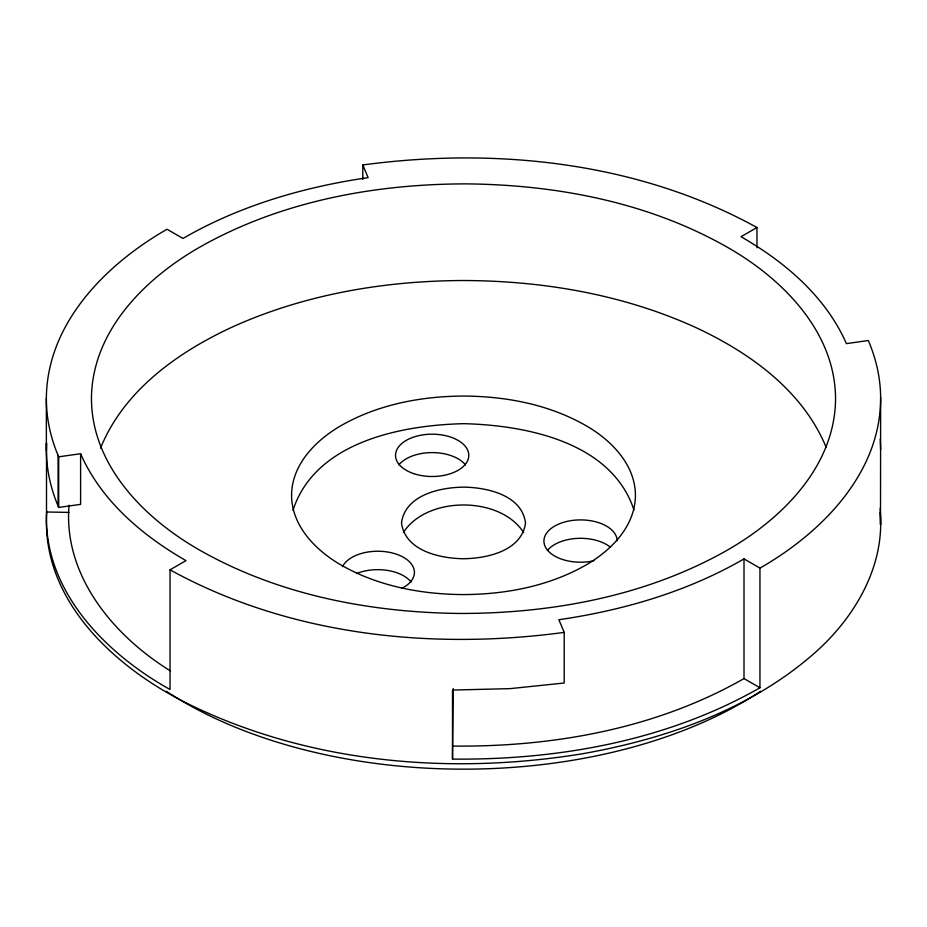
<?xml version="1.0" encoding="UTF-8"?>
<svg xmlns="http://www.w3.org/2000/svg" width="927" height="927" viewBox="0 0 927 927"><rect width="100%" height="100%" fill="white"/><g stroke="black" fill="none" stroke-linecap="round" stroke-linejoin="round"><path stroke-width="1.39" d="M46.35 398.378C46.28 418.448 50.73 438.425 58.691 456.814L80.603 453.732L80.603 504.369L58.691 507.44C50.939 489.514 46.501 470.082 46.362 450.522L46.35 398.378C46.86 323.372 105.84 264.276 167.045 229.247L182.99 238.448C239.664 205.643 303.604 187.034 368.135 177.613L362.793 164.96C496.026 147.034 637.927 161.912 756.965 227.521L756.965 247.706M756.965 227.521L741.021 236.721C784.752 261.808 825.772 296.547 846.397 343.616L868.309 340.533C876.061 358.459 880.499 377.892 880.638 397.463L880.499 524.694L880.268 508.054M69.038 505.215C63.024 575.69 113.766 636.015 170.487 670.928M46.362 450.522L46.501 442.955L46.501 511.994C43.198 590.823 105.771 653.697 170.035 689.503L170.035 569.827L185.979 560.626C142.248 535.539 101.228 500.8 80.603 453.732M880.638 397.463C880.986 473.06 821.577 532.886 759.955 568.112L759.955 687.776C667.139 740.731 558.413 760.14 452.503 759.097L453.21 688.552M46.837 511.31C40.139 600.684 116.535 669.155 190.232 704.902C311.252 763.593 451.565 775.262 583.199 753.639C665.795 738.831 749.178 710.036 813.338 654.126C853.651 619.12 884.787 567.66 880.268 512.643M292.967 510.313C315.041 442.005 400.985 425.145 463.801 423.674C526.397 425.261 611.75 442.144 633.975 510.047M100.51 448.204C123.743 390.649 177.613 352.341 232.156 327.092C304.624 294.276 384.74 280.696 463.952 280.522C543.129 280.811 623.199 294.485 695.563 327.428C749.584 352.55 802.84 390.522 826.177 447.405M403.419 532.492C426.826 495.794 500.348 495.783 523.639 532.608M759.955 568.112L744.01 558.9C687.336 591.704 623.396 610.314 558.865 619.734L564.207 632.388L564.207 683.014L510.07 688.634L452.503 690.059L452.503 759.097M744.01 558.9L744.01 678.576C656.223 728.68 553.396 747.058 453.21 746.084M564.207 632.388C430.974 650.314 289.073 635.435 170.035 569.827M46.501 511.994L69.038 512.411M744.01 678.576L759.955 687.776M880.268 439.016L880.65 449.595M362.793 164.96L362.793 179.432M58.691 456.814L58.691 507.44M58.065 455.342L58.065 505.98M593.917 560.754A36.64 21.159 0 0 1 545.076 546.327A36.64 21.159 0 0 1 575.794 520.082A36.64 21.159 0 0 1 617.197 540.87M342.526 566.629A36.64 21.159 0 0 1 397.405 554.531A36.64 21.159 0 0 1 401.854 588.344M356.605 573.546A36.64 21.159 0 0 1 411.125 582.04M398.934 464.833A36.64 21.159 0 0 1 432.225 452.596A36.64 21.159 0 0 1 465.435 464.89M547.463 550.395A36.64 21.159 0 0 1 610.557 547.312M760.557 691.299A394.601 227.822 0 0 1 752.817 696.258M751.693 696.965A394.601 227.822 0 0 1 170.788 694.126M169.687 693.419A394.601 227.822 0 0 1 166.396 691.275M401.495 522.758C404.902 550.684 439.665 558.402 463.199 558.726C486.849 558.506 521.6 551.009 525.505 523.106C522.098 495.18 487.335 487.463 463.801 487.138C440.151 487.359 405.4 494.856 401.495 522.758M91.46 397.057C90.846 464.415 143.615 517.926 198.459 549.421C277.648 594.902 370.151 612.631 460.707 613.465C551.623 613.419 644.543 596.328 724.59 551.692C780.163 520.626 834.265 468.042 835.54 400.29C836.154 332.932 783.385 279.421 728.541 247.938C649.352 202.445 556.849 184.728 466.293 183.882C375.377 183.928 282.457 201.02 202.41 245.655C146.837 276.721 92.735 329.317 91.46 397.057M291.576 494.52C291.263 525.644 315.62 550.383 340.951 564.937C377.532 585.968 420.279 594.172 462.121 594.578C504.137 594.566 547.092 586.675 584.091 566.073C609.781 551.716 634.81 527.428 635.424 496.119C635.737 464.995 611.38 440.244 586.049 425.69C549.468 404.659 506.721 396.455 464.879 396.061C422.863 396.061 379.908 403.952 342.909 424.566C317.219 438.911 292.19 463.199 291.576 494.52M413.581 473.581A36.64 21.159 0 0 0 468.795 455.505A36.64 21.159 0 0 0 414.091 436.941A36.64 21.159 0 0 0 413.581 473.581"/></g></svg>
